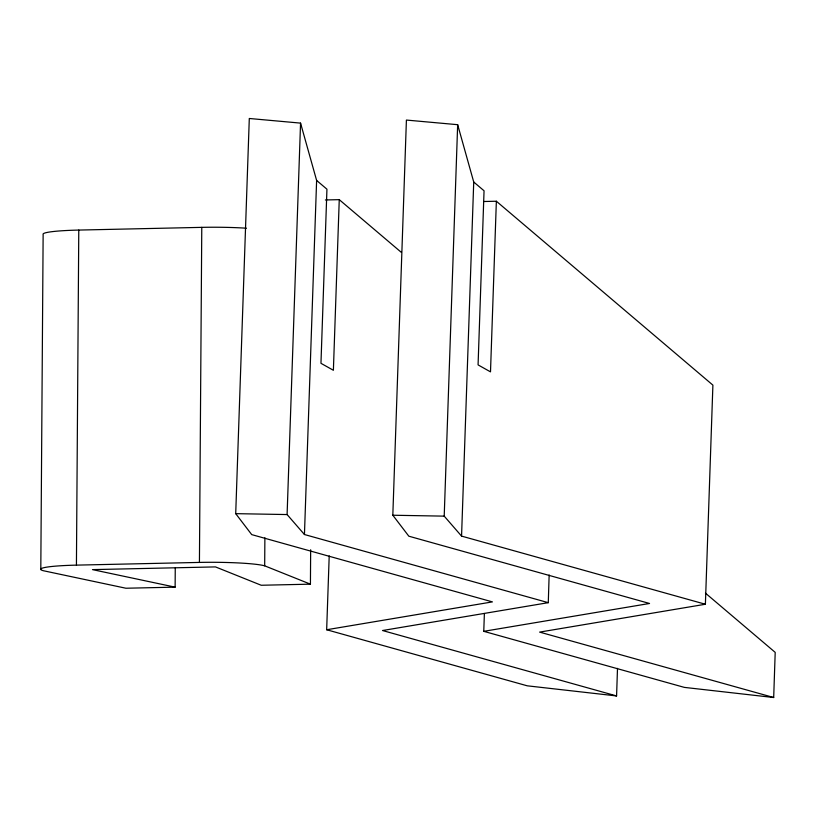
<?xml version="1.0" encoding="UTF-8"?>
<svg xmlns="http://www.w3.org/2000/svg" width="816" height="816" viewBox="0 0 816 816"><rect width="100%" height="100%" fill="white"/><g stroke="black" fill="none" stroke-linecap="round" stroke-linejoin="round"><path stroke-width="1.22" d="M40.8 569.507L43.136 234.447A51.755 4.6 0.4 0 1 78.775 230.071L201.776 227.358A51.755 4.6 0.4 0 1 246.463 228.215M175.256 568.048L175.124 587.153L125.919 588.234L43.279 570.71A51.755 4.6 0.4 0 1 76.429 565.131L78.775 230.071M310.661 549.77L310.427 584.164L264.68 565.825A51.755 4.6 0.4 0 0 199.43 562.418L201.776 227.358M264.68 565.825L264.884 537.795M617.498 668.355L616.58 695.936L382.51 630.523L548.281 602.667L549.148 574.964M705.452 593.14L775.2 652.372L773.69 697.517L539.621 632.104L705.391 604.248L712.898 385.121L496.363 201.236L483.745 201.511M329.205 555.859L326.665 629.748L492.425 601.892L251.716 534.613L235.712 513.652L249.298 118.483L300.553 123.114L316.618 180.428L304.45 534.521L548.281 602.667M304.45 534.521L287.099 514.559L300.553 123.114M325.37 199.961L339.252 199.655L333.387 370.28L320.963 363.314L326.941 189.2L316.618 180.428M484.388 613.489L483.766 631.329L649.536 603.473L408.826 536.194L392.822 515.233L406.409 120.064L457.664 124.695L473.729 182.009L461.56 536.102L705.391 604.248M461.56 536.102L444.21 516.14L457.664 124.695M496.363 201.236L490.498 371.861L478.074 364.895L484.051 190.781L473.729 182.009M76.429 565.131L199.43 562.418M310.427 584.164L261.222 585.256L215.485 566.906L92.483 569.619L175.124 587.153M392.822 515.233L444.21 516.14M235.712 513.652L287.099 514.559M773.69 697.517L684.369 687.388L483.766 631.329M616.58 695.936L527.258 685.817L326.665 629.748M339.252 199.655L401.401 252.43"/></g></svg>
